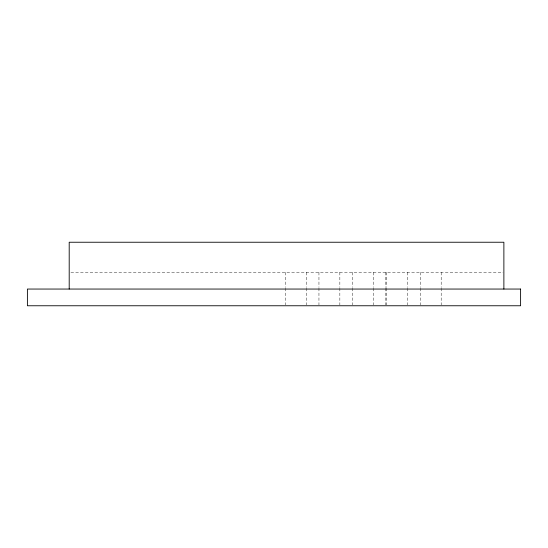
<?xml version="1.0" encoding="UTF-8"?>
<svg xmlns="http://www.w3.org/2000/svg" width="548" height="548" viewBox="0 0 548 548"><rect width="100%" height="100%" fill="white"/><g stroke="black" fill="none" stroke-linecap="round" stroke-linejoin="round"><path stroke-width="0.41" stroke-dasharray="2.74 2.06" d="M70.911 272.329L503.023 272.329M441.188 272.329L441.188 287.378M441.188 288.214L441.188 304.928M420.289 272.329L420.289 287.378M420.289 288.214L420.289 304.928M407.561 272.329L407.561 287.378M407.561 288.214L407.561 304.928M386.662 272.329L386.662 287.378M386.662 288.214L386.662 304.928M385.826 272.329L385.826 287.378M385.826 288.214L385.826 304.928M373.284 272.329L373.284 287.378M373.284 288.214L373.284 304.928M352.385 272.329L352.385 287.378M352.385 288.214L352.385 304.928M339.849 272.329L339.849 287.378M339.849 288.214L339.849 304.928M318.95 272.329L318.95 287.378M318.95 288.214L318.95 304.928M306.407 272.329L306.407 287.378M306.407 288.214L306.407 304.928M285.515 272.329L285.515 287.378M285.515 288.214L285.515 304.928"/><path stroke-width="0.82" d="M503.879 289.049L503.879 242.237L69.199 242.237L69.199 289.049M520.6 289.049L27.4 289.049L27.4 305.763L520.6 305.763L520.6 289.049"/></g></svg>
